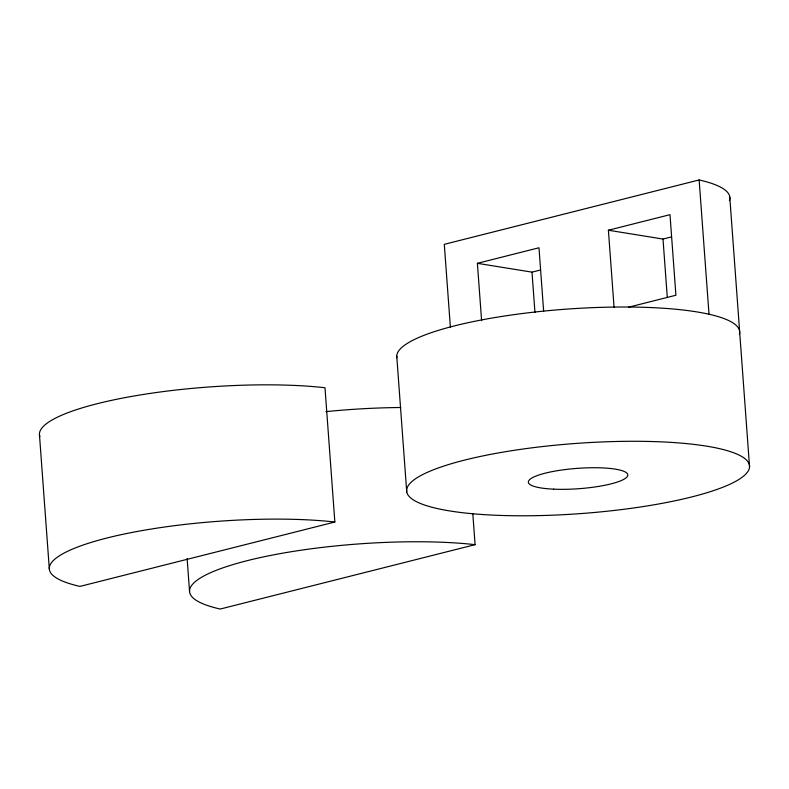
<?xml version="1.0" encoding="UTF-8"?>
<svg xmlns="http://www.w3.org/2000/svg" width="789" height="789" viewBox="0 0 789 789"><rect width="100%" height="100%" fill="white"/><g stroke="black" fill="none" stroke-linecap="round" stroke-linejoin="round"><path stroke-width="1.18" d="M729.371 200.574A171.923 35.16 -4.2 0 0 699.143 179.961L444.296 244.334L450.371 327.06M481.606 320.699L477.394 263.329L538.986 247.766L543.641 311.241M614.049 307.138L608.398 230.23L669.989 214.677L675.907 295.244L628.527 307.207M477.394 263.329L531.993 272.146L540.287 270.055M608.398 230.23L663.007 239.057L671.301 236.956M334.852 522.022L79.995 586.395A171.923 35.16 -4.2 0 1 107.018 537.99A171.923 35.16 -4.2 0 1 334.852 522.022L324.989 387.744A171.923 35.16 -4.2 0 0 135.274 395.782A171.923 35.16 -4.2 0 0 39.864 436.613M475.086 544.666L220.239 609.039A171.923 35.16 -4.2 0 1 247.263 560.644A171.923 35.16 -4.2 0 1 475.086 544.666L472.798 513.491M729.766 196.925L749.55 466.832M699.143 179.961L709.005 314.229M663.007 239.057L667.307 297.64M531.993 272.146L534.952 312.424M396.739 355.967L406.739 492.05M187.131 558.563L189.547 591.523M39.45 434.601L49.312 568.869M396.877 357.782A171.923 35.16 -4.2 0 1 569.954 308.893A171.923 35.16 -4.2 0 1 739.372 334.398M325.985 411.641A171.923 35.16 -4.2 0 1 400.763 407.509M483.312 514.576A171.923 35.16 -4.2 0 0 749.234 468.676A171.923 35.16 -4.2 0 0 501.686 452.353A171.923 35.16 -4.2 0 0 483.312 514.576M553.72 489.16A49.855 10.198 -4.2 0 0 627.807 474.919A49.855 10.198 -4.2 0 0 552.704 471.526A49.855 10.198 -4.2 0 0 553.72 489.16"/></g></svg>
